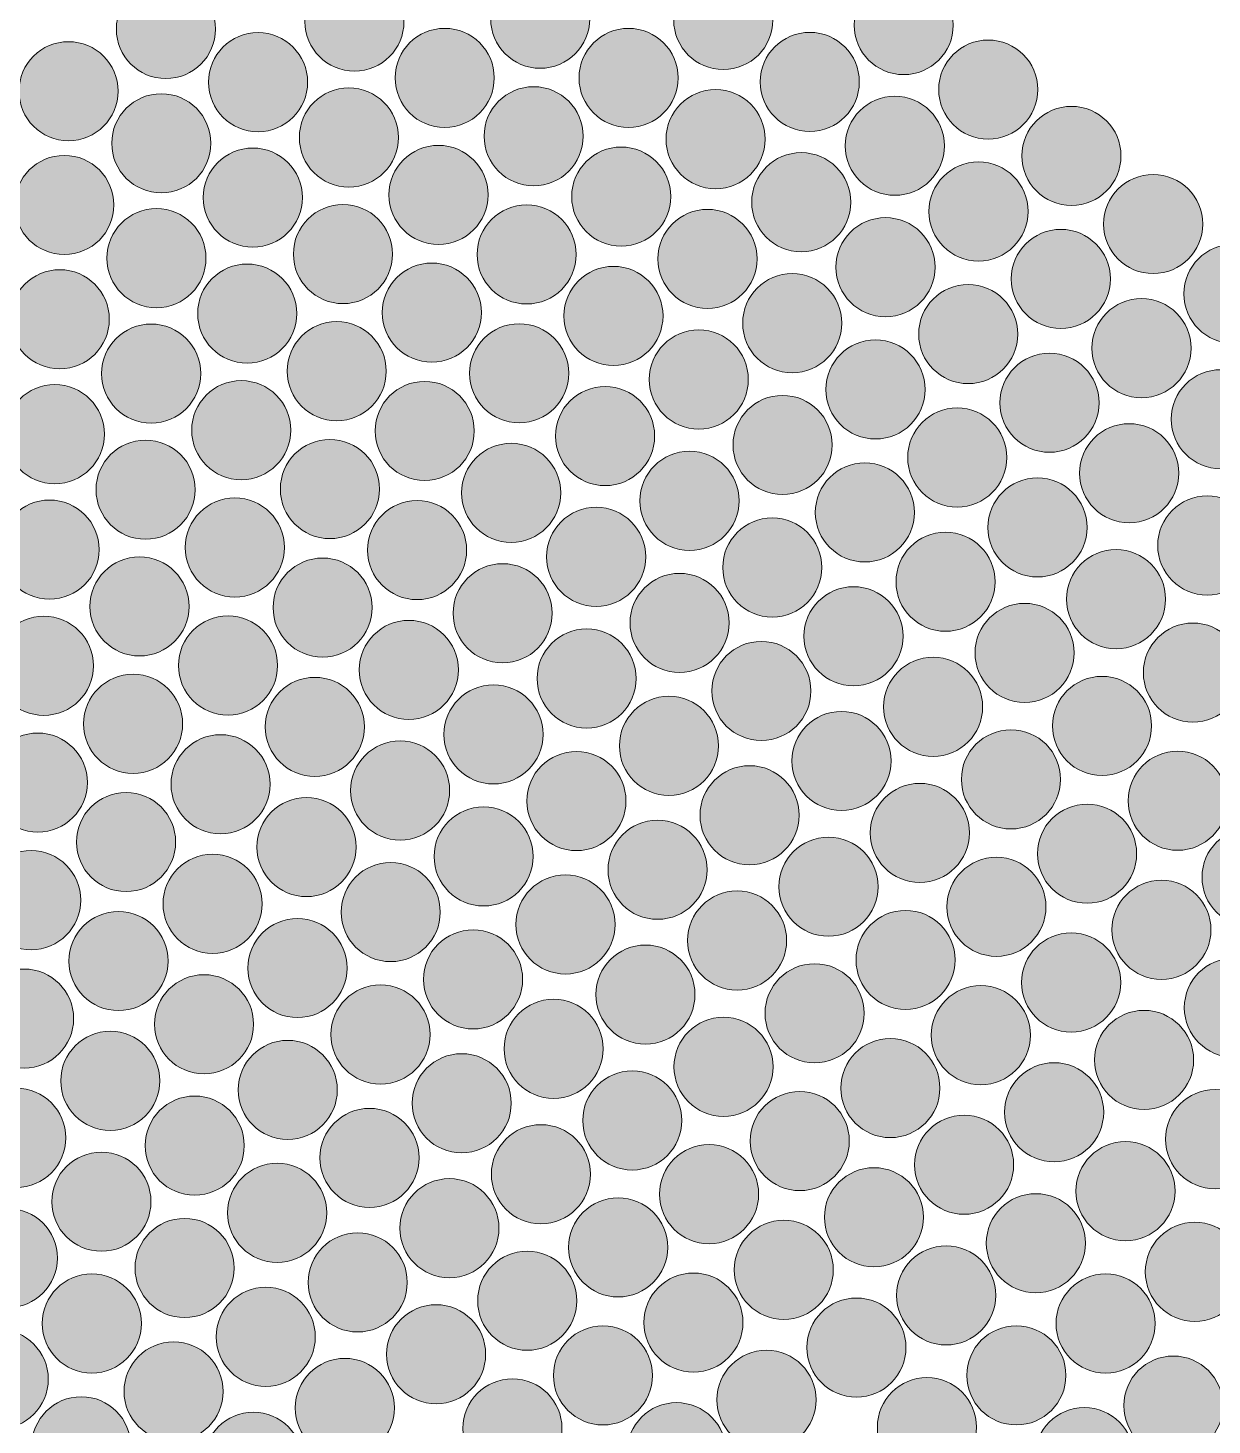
# Model space of a CAD drawing. Extents: x 3515 to 4006, y 175 to 667.
# Drawn here: x 3863.1 to 3920.9, y 547.4 to 615.7 of the extents above; entities that cross this region are included whole.
import ezdxf

# ---------------------------------------------------------------- set-up
doc = ezdxf.new("R2010")
doc.units = 0
doc.header["$MEASUREMENT"] = 0
doc.layers.add('Capa 1', color=7, linetype='Continuous', lineweight=0)

# ---------------------------------------------------------------- blocks, each defined once
blk = doc.blocks.new('Block_0')
at = {"layer": 'Capa 1', "true_color": 0x000000, "transparency": 33554687}
h = blk.add_hatch(color=18, dxfattribs=at)
h.dxf.hatch_style = 2
edge = h.paths.add_edge_path()
edge.add_arc((3879.022, 615.994), 2.421, 0, 360)
h = blk.add_hatch(color=18, dxfattribs=at)
h.dxf.hatch_style = 2
edge = h.paths.add_edge_path()
edge.add_arc((3888.098, 616.136), 2.421, 0, 360)
h = blk.add_hatch(color=18, dxfattribs=at)
h.dxf.hatch_style = 2
edge = h.paths.add_edge_path()
edge.add_arc((3897.04, 616.074), 2.421, 0, 360)
h = blk.add_hatch(color=18, dxfattribs=at)
h.dxf.hatch_style = 2
edge = h.paths.add_edge_path()
edge.add_arc((3869.813, 615.632), 2.421, 0, 360)
h = blk.add_hatch(color=18, dxfattribs=at)
h.dxf.hatch_style = 2
edge = h.paths.add_edge_path()
edge.add_arc((3905.852, 615.826), 2.421, 0, 360)
h = blk.add_hatch(color=18, dxfattribs=at)
h.dxf.hatch_style = 2
edge = h.paths.add_edge_path()
edge.add_arc((3883.431, 613.244), 2.421, 0, 360)
h = blk.add_hatch(color=18, dxfattribs=at)
h.dxf.hatch_style = 2
edge = h.paths.add_edge_path()
edge.add_arc((3892.414, 613.242), 2.421, 0, 360)
h = blk.add_hatch(color=18, dxfattribs=at)
h.dxf.hatch_style = 2
edge = h.paths.add_edge_path()
edge.add_arc((3865.058, 612.593), 2.421, 0, 360)
h = blk.add_hatch(color=18, dxfattribs=at)
h.dxf.hatch_style = 2
edge = h.paths.add_edge_path()
edge.add_arc((3874.313, 613.034), 2.421, 0, 360)
h = blk.add_hatch(color=18, dxfattribs=at)
h.dxf.hatch_style = 2
edge = h.paths.add_edge_path()
edge.add_arc((3901.264, 613.047), 2.421, 0, 360)
h = blk.add_hatch(color=18, dxfattribs=at)
h.dxf.hatch_style = 2
edge = h.paths.add_edge_path()
edge.add_arc((3909.983, 612.673), 2.421, 0, 360)
h = blk.add_hatch(color=18, dxfattribs=at)
h.dxf.hatch_style = 2
edge = h.paths.add_edge_path()
edge.add_arc((3869.589, 610.048), 2.421, 0, 360)
h = blk.add_hatch(color=18, dxfattribs=at)
h.dxf.hatch_style = 2
edge = h.paths.add_edge_path()
edge.add_arc((3878.752, 610.332), 2.421, 0, 360)
h = blk.add_hatch(color=18, dxfattribs=at)
h.dxf.hatch_style = 2
edge = h.paths.add_edge_path()
edge.add_arc((3887.777, 610.394), 2.421, 0, 360)
h = blk.add_hatch(color=18, dxfattribs=at)
h.dxf.hatch_style = 2
edge = h.paths.add_edge_path()
edge.add_arc((3896.666, 610.254), 2.421, 0, 360)
h = blk.add_hatch(color=18, dxfattribs=at)
h.dxf.hatch_style = 2
edge = h.paths.add_edge_path()
edge.add_arc((3905.421, 609.929), 2.421, 0, 360)
h = blk.add_hatch(color=18, dxfattribs=at)
h.dxf.hatch_style = 2
edge = h.paths.add_edge_path()
edge.add_arc((3914.046, 609.433), 2.421, 0, 360)
h = blk.add_hatch(color=18, dxfattribs=at)
h.dxf.hatch_style = 2
edge = h.paths.add_edge_path()
edge.add_arc((3864.85, 607.036), 2.421, 0, 360)
h = blk.add_hatch(color=18, dxfattribs=at)
h.dxf.hatch_style = 2
edge = h.paths.add_edge_path()
edge.add_arc((3874.058, 607.397), 2.421, 0, 360)
h = blk.add_hatch(color=18, dxfattribs=at)
h.dxf.hatch_style = 2
edge = h.paths.add_edge_path()
edge.add_arc((3883.126, 607.527), 2.421, 0, 360)
h = blk.add_hatch(color=18, dxfattribs=at)
h.dxf.hatch_style = 2
edge = h.paths.add_edge_path()
edge.add_arc((3892.056, 607.446), 2.421, 0, 360)
h = blk.add_hatch(color=18, dxfattribs=at)
h.dxf.hatch_style = 2
edge = h.paths.add_edge_path()
edge.add_arc((3900.849, 607.171), 2.421, 0, 360)
h = blk.add_hatch(color=18, dxfattribs=at)
h.dxf.hatch_style = 2
edge = h.paths.add_edge_path()
edge.add_arc((3909.509, 606.72), 2.421, 0, 360)
h = blk.add_hatch(color=18, dxfattribs=at)
h.dxf.hatch_style = 2
edge = h.paths.add_edge_path()
edge.add_arc((3918.039, 606.107), 2.421, 0, 360)
h = blk.add_hatch(color=18, dxfattribs=at)
h.dxf.hatch_style = 2
edge = h.paths.add_edge_path()
edge.add_arc((3869.35, 604.438), 2.421, 0, 360)
h = blk.add_hatch(color=18, dxfattribs=at)
h.dxf.hatch_style = 2
edge = h.paths.add_edge_path()
edge.add_arc((3878.463, 604.639), 2.421, 0, 360)
h = blk.add_hatch(color=18, dxfattribs=at)
h.dxf.hatch_style = 2
edge = h.paths.add_edge_path()
edge.add_arc((3887.435, 604.621), 2.421, 0, 360)
h = blk.add_hatch(color=18, dxfattribs=at)
h.dxf.hatch_style = 2
edge = h.paths.add_edge_path()
edge.add_arc((3896.267, 604.401), 2.421, 0, 360)
h = blk.add_hatch(color=18, dxfattribs=at)
h.dxf.hatch_style = 2
edge = h.paths.add_edge_path()
edge.add_arc((3904.963, 603.996), 2.421, 0, 360)
h = blk.add_hatch(color=18, dxfattribs=at)
h.dxf.hatch_style = 2
edge = h.paths.add_edge_path()
edge.add_arc((3913.526, 603.424), 2.421, 0, 360)
h = blk.add_hatch(color=18, dxfattribs=at)
h.dxf.hatch_style = 2
edge = h.paths.add_edge_path()
edge.add_arc((3921.96, 602.696), 2.421, 0, 360)
h = blk.add_hatch(color=18, dxfattribs=at)
h.dxf.hatch_style = 2
edge = h.paths.add_edge_path()
edge.add_arc((3873.786, 601.731), 2.421, 0, 360)
h = blk.add_hatch(color=18, dxfattribs=at)
h.dxf.hatch_style = 2
edge = h.paths.add_edge_path()
edge.add_arc((3882.801, 601.778), 2.421, 0, 360)
h = blk.add_hatch(color=18, dxfattribs=at)
h.dxf.hatch_style = 2
edge = h.paths.add_edge_path()
edge.add_arc((3891.674, 601.615), 2.421, 0, 360)
h = blk.add_hatch(color=18, dxfattribs=at)
h.dxf.hatch_style = 2
edge = h.paths.add_edge_path()
edge.add_arc((3864.627, 601.453), 2.421, 0, 360)
h = blk.add_hatch(color=18, dxfattribs=at)
h.dxf.hatch_style = 2
edge = h.paths.add_edge_path()
edge.add_arc((3900.408, 601.261), 2.421, 0, 360)
h = blk.add_hatch(color=18, dxfattribs=at)
h.dxf.hatch_style = 2
edge = h.paths.add_edge_path()
edge.add_arc((3909.005, 600.731), 2.421, 0, 360)
h = blk.add_hatch(color=18, dxfattribs=at)
h.dxf.hatch_style = 2
edge = h.paths.add_edge_path()
edge.add_arc((3917.47, 600.04), 2.421, 0, 360)
h = blk.add_hatch(color=18, dxfattribs=at)
h.dxf.hatch_style = 2
edge = h.paths.add_edge_path()
edge.add_arc((3878.155, 598.917), 2.421, 0, 360)
h = blk.add_hatch(color=18, dxfattribs=at)
h.dxf.hatch_style = 2
edge = h.paths.add_edge_path()
edge.add_arc((3869.094, 598.799), 2.421, 0, 360)
h = blk.add_hatch(color=18, dxfattribs=at)
h.dxf.hatch_style = 2
edge = h.paths.add_edge_path()
edge.add_arc((3887.07, 598.814), 2.421, 0, 360)
h = blk.add_hatch(color=18, dxfattribs=at)
h.dxf.hatch_style = 2
edge = h.paths.add_edge_path()
edge.add_arc((3895.842, 598.512), 2.421, 0, 360)
h = blk.add_hatch(color=18, dxfattribs=at)
h.dxf.hatch_style = 2
edge = h.paths.add_edge_path()
edge.add_arc((3904.476, 598.027), 2.421, 0, 360)
h = blk.add_hatch(color=18, dxfattribs=at)
h.dxf.hatch_style = 2
edge = h.paths.add_edge_path()
edge.add_arc((3912.974, 597.376), 2.421, 0, 360)
h = blk.add_hatch(color=18, dxfattribs=at)
h.dxf.hatch_style = 2
edge = h.paths.add_edge_path()
edge.add_arc((3921.34, 596.571), 2.421, 0, 360)
h = blk.add_hatch(color=18, dxfattribs=at)
h.dxf.hatch_style = 2
edge = h.paths.add_edge_path()
edge.add_arc((3864.387, 595.842), 2.421, 0, 360)
h = blk.add_hatch(color=18, dxfattribs=at)
h.dxf.hatch_style = 2
edge = h.paths.add_edge_path()
edge.add_arc((3873.495, 596.034), 2.421, 0, 360)
h = blk.add_hatch(color=18, dxfattribs=at)
h.dxf.hatch_style = 2
edge = h.paths.add_edge_path()
edge.add_arc((3882.453, 595.997), 2.421, 0, 360)
h = blk.add_hatch(color=18, dxfattribs=at)
h.dxf.hatch_style = 2
edge = h.paths.add_edge_path()
edge.add_arc((3891.266, 595.75), 2.421, 0, 360)
h = blk.add_hatch(color=18, dxfattribs=at)
h.dxf.hatch_style = 2
edge = h.paths.add_edge_path()
edge.add_arc((3899.937, 595.313), 2.421, 0, 360)
h = blk.add_hatch(color=18, dxfattribs=at)
h.dxf.hatch_style = 2
edge = h.paths.add_edge_path()
edge.add_arc((3908.469, 594.702), 2.421, 0, 360)
h = blk.add_hatch(color=18, dxfattribs=at)
h.dxf.hatch_style = 2
edge = h.paths.add_edge_path()
edge.add_arc((3916.866, 593.933), 2.421, 0, 360)
h = blk.add_hatch(color=18, dxfattribs=at)
h.dxf.hatch_style = 2
edge = h.paths.add_edge_path()
edge.add_arc((3868.82, 593.13), 2.421, 0, 360)
h = blk.add_hatch(color=18, dxfattribs=at)
h.dxf.hatch_style = 2
edge = h.paths.add_edge_path()
edge.add_arc((3877.824, 593.161), 2.421, 0, 360)
h = blk.add_hatch(color=18, dxfattribs=at)
h.dxf.hatch_style = 2
edge = h.paths.add_edge_path()
edge.add_arc((3886.68, 592.973), 2.421, 0, 360)
h = blk.add_hatch(color=18, dxfattribs=at)
h.dxf.hatch_style = 2
edge = h.paths.add_edge_path()
edge.add_arc((3895.389, 592.587), 2.421, 0, 360)
h = blk.add_hatch(color=18, dxfattribs=at)
h.dxf.hatch_style = 2
edge = h.paths.add_edge_path()
edge.add_arc((3903.957, 592.019), 2.421, 0, 360)
h = blk.add_hatch(color=18, dxfattribs=at)
h.dxf.hatch_style = 2
edge = h.paths.add_edge_path()
edge.add_arc((3912.386, 591.287), 2.421, 0, 360)
h = blk.add_hatch(color=18, dxfattribs=at)
h.dxf.hatch_style = 2
edge = h.paths.add_edge_path()
edge.add_arc((3864.13, 590.201), 2.421, 0, 360)
h = blk.add_hatch(color=18, dxfattribs=at)
h.dxf.hatch_style = 2
edge = h.paths.add_edge_path()
edge.add_arc((3873.182, 590.305), 2.421, 0, 360)
h = blk.add_hatch(color=18, dxfattribs=at)
h.dxf.hatch_style = 2
edge = h.paths.add_edge_path()
edge.add_arc((3882.081, 590.18), 2.421, 0, 360)
h = blk.add_hatch(color=18, dxfattribs=at)
h.dxf.hatch_style = 2
edge = h.paths.add_edge_path()
edge.add_arc((3920.681, 590.404), 2.421, 0, 360)
h = blk.add_hatch(color=18, dxfattribs=at)
h.dxf.hatch_style = 2
edge = h.paths.add_edge_path()
edge.add_arc((3890.831, 589.847), 2.421, 0, 360)
h = blk.add_hatch(color=18, dxfattribs=at)
h.dxf.hatch_style = 2
edge = h.paths.add_edge_path()
edge.add_arc((3899.435, 589.326), 2.421, 0, 360)
h = blk.add_hatch(color=18, dxfattribs=at)
h.dxf.hatch_style = 2
edge = h.paths.add_edge_path()
edge.add_arc((3907.898, 588.633), 2.421, 0, 360)
h = blk.add_hatch(color=18, dxfattribs=at)
h.dxf.hatch_style = 2
edge = h.paths.add_edge_path()
edge.add_arc((3868.525, 587.428), 2.421, 0, 360)
h = blk.add_hatch(color=18, dxfattribs=at)
h.dxf.hatch_style = 2
edge = h.paths.add_edge_path()
edge.add_arc((3877.47, 587.37), 2.421, 0, 360)
h = blk.add_hatch(color=18, dxfattribs=at)
h.dxf.hatch_style = 2
edge = h.paths.add_edge_path()
edge.add_arc((3916.224, 587.784), 2.421, 0, 360)
h = blk.add_hatch(color=18, dxfattribs=at)
h.dxf.hatch_style = 2
edge = h.paths.add_edge_path()
edge.add_arc((3886.262, 587.094), 2.421, 0, 360)
h = blk.add_hatch(color=18, dxfattribs=at)
h.dxf.hatch_style = 2
edge = h.paths.add_edge_path()
edge.add_arc((3894.905, 586.621), 2.421, 0, 360)
h = blk.add_hatch(color=18, dxfattribs=at)
h.dxf.hatch_style = 2
edge = h.paths.add_edge_path()
edge.add_arc((3903.403, 585.97), 2.421, 0, 360)
h = blk.add_hatch(color=18, dxfattribs=at)
h.dxf.hatch_style = 2
edge = h.paths.add_edge_path()
edge.add_arc((3863.854, 584.528), 2.421, 0, 360)
h = blk.add_hatch(color=18, dxfattribs=at)
h.dxf.hatch_style = 2
edge = h.paths.add_edge_path()
edge.add_arc((3872.846, 584.541), 2.421, 0, 360)
h = blk.add_hatch(color=18, dxfattribs=at)
h.dxf.hatch_style = 2
edge = h.paths.add_edge_path()
edge.add_arc((3911.76, 585.156), 2.421, 0, 360)
h = blk.add_hatch(color=18, dxfattribs=at)
h.dxf.hatch_style = 2
edge = h.paths.add_edge_path()
edge.add_arc((3881.682, 584.326), 2.421, 0, 360)
h = blk.add_hatch(color=18, dxfattribs=at)
h.dxf.hatch_style = 2
edge = h.paths.add_edge_path()
edge.add_arc((3890.365, 583.905), 2.421, 0, 360)
h = blk.add_hatch(color=18, dxfattribs=at)
h.dxf.hatch_style = 2
edge = h.paths.add_edge_path()
edge.add_arc((3919.981, 584.194), 2.421, 0, 360)
h = blk.add_hatch(color=18, dxfattribs=at)
h.dxf.hatch_style = 2
edge = h.paths.add_edge_path()
edge.add_arc((3898.899, 583.297), 2.421, 0, 360)
h = blk.add_hatch(color=18, dxfattribs=at)
h.dxf.hatch_style = 2
edge = h.paths.add_edge_path()
edge.add_arc((3907.289, 582.52), 2.421, 0, 360)
h = blk.add_hatch(color=18, dxfattribs=at)
h.dxf.hatch_style = 2
edge = h.paths.add_edge_path()
edge.add_arc((3868.208, 581.692), 2.421, 0, 360)
h = blk.add_hatch(color=18, dxfattribs=at)
h.dxf.hatch_style = 2
edge = h.paths.add_edge_path()
edge.add_arc((3877.09, 581.542), 2.421, 0, 360)
h = blk.add_hatch(color=18, dxfattribs=at)
h.dxf.hatch_style = 2
edge = h.paths.add_edge_path()
edge.add_arc((3885.815, 581.176), 2.421, 0, 360)
h = blk.add_hatch(color=18, dxfattribs=at)
h.dxf.hatch_style = 2
edge = h.paths.add_edge_path()
edge.add_arc((3915.54, 581.59), 2.421, 0, 360)
h = blk.add_hatch(color=18, dxfattribs=at)
h.dxf.hatch_style = 2
edge = h.paths.add_edge_path()
edge.add_arc((3894.387, 580.615), 2.421, 0, 360)
h = blk.add_hatch(color=18, dxfattribs=at)
h.dxf.hatch_style = 2
edge = h.paths.add_edge_path()
edge.add_arc((3902.812, 579.877), 2.421, 0, 360)
h = blk.add_hatch(color=18, dxfattribs=at)
h.dxf.hatch_style = 2
edge = h.paths.add_edge_path()
edge.add_arc((3863.555, 578.821), 2.421, 0, 360)
h = blk.add_hatch(color=18, dxfattribs=at)
h.dxf.hatch_style = 2
edge = h.paths.add_edge_path()
edge.add_arc((3872.485, 578.74), 2.421, 0, 360)
h = blk.add_hatch(color=18, dxfattribs=at)
h.dxf.hatch_style = 2
edge = h.paths.add_edge_path()
edge.add_arc((3881.253, 578.433), 2.421, 0, 360)
h = blk.add_hatch(color=18, dxfattribs=at)
h.dxf.hatch_style = 2
edge = h.paths.add_edge_path()
edge.add_arc((3911.093, 578.979), 2.421, 0, 360)
h = blk.add_hatch(color=18, dxfattribs=at)
h.dxf.hatch_style = 2
edge = h.paths.add_edge_path()
edge.add_arc((3889.866, 577.921), 2.421, 0, 360)
h = blk.add_hatch(color=18, dxfattribs=at)
h.dxf.hatch_style = 2
edge = h.paths.add_edge_path()
edge.add_arc((3919.236, 577.936), 2.421, 0, 360)
h = blk.add_hatch(color=18, dxfattribs=at)
h.dxf.hatch_style = 2
edge = h.paths.add_edge_path()
edge.add_arc((3898.326, 577.225), 2.421, 0, 360)
h = blk.add_hatch(color=18, dxfattribs=at)
h.dxf.hatch_style = 2
edge = h.paths.add_edge_path()
edge.add_arc((3906.639, 576.362), 2.421, 0, 360)
h = blk.add_hatch(color=18, dxfattribs=at)
h.dxf.hatch_style = 2
edge = h.paths.add_edge_path()
edge.add_arc((3867.866, 575.919), 2.421, 0, 360)
h = blk.add_hatch(color=18, dxfattribs=at)
h.dxf.hatch_style = 2
edge = h.paths.add_edge_path()
edge.add_arc((3876.68, 575.674), 2.421, 0, 360)
h = blk.add_hatch(color=18, dxfattribs=at)
h.dxf.hatch_style = 2
edge = h.paths.add_edge_path()
edge.add_arc((3885.334, 575.215), 2.421, 0, 360)
h = blk.add_hatch(color=18, dxfattribs=at)
h.dxf.hatch_style = 2
edge = h.paths.add_edge_path()
edge.add_arc((3914.811, 575.349), 2.421, 0, 360)
h = blk.add_hatch(color=18, dxfattribs=at)
h.dxf.hatch_style = 2
edge = h.paths.add_edge_path()
edge.add_arc((3893.832, 574.564), 2.421, 0, 360)
h = blk.add_hatch(color=18, dxfattribs=at)
h.dxf.hatch_style = 2
edge = h.paths.add_edge_path()
edge.add_arc((3902.179, 573.738), 2.421, 0, 360)
h = blk.add_hatch(color=18, dxfattribs=at)
h.dxf.hatch_style = 2
edge = h.paths.add_edge_path()
edge.add_arc((3922.846, 574.198), 2.421, 0, 360)
h = blk.add_hatch(color=18, dxfattribs=at)
h.dxf.hatch_style = 2
edge = h.paths.add_edge_path()
edge.add_arc((3863.233, 573.077), 2.421, 0, 360)
h = blk.add_hatch(color=18, dxfattribs=at)
h.dxf.hatch_style = 2
edge = h.paths.add_edge_path()
edge.add_arc((3872.095, 572.899), 2.421, 0, 360)
h = blk.add_hatch(color=18, dxfattribs=at)
h.dxf.hatch_style = 2
edge = h.paths.add_edge_path()
edge.add_arc((3880.793, 572.497), 2.421, 0, 360)
h = blk.add_hatch(color=18, dxfattribs=at)
h.dxf.hatch_style = 2
edge = h.paths.add_edge_path()
edge.add_arc((3910.38, 572.756), 2.421, 0, 360)
h = blk.add_hatch(color=18, dxfattribs=at)
h.dxf.hatch_style = 2
edge = h.paths.add_edge_path()
edge.add_arc((3889.33, 571.893), 2.421, 0, 360)
h = blk.add_hatch(color=18, dxfattribs=at)
h.dxf.hatch_style = 2
edge = h.paths.add_edge_path()
edge.add_arc((3918.441, 571.631), 2.421, 0, 360)
h = blk.add_hatch(color=18, dxfattribs=at)
h.dxf.hatch_style = 2
edge = h.paths.add_edge_path()
edge.add_arc((3897.712, 571.106), 2.421, 0, 360)
h = blk.add_hatch(color=18, dxfattribs=at)
h.dxf.hatch_style = 2
edge = h.paths.add_edge_path()
edge.add_arc((3905.944, 570.157), 2.421, 0, 360)
h = blk.add_hatch(color=18, dxfattribs=at)
h.dxf.hatch_style = 2
edge = h.paths.add_edge_path()
edge.add_arc((3867.496, 570.106), 2.421, 0, 360)
h = blk.add_hatch(color=18, dxfattribs=at)
h.dxf.hatch_style = 2
edge = h.paths.add_edge_path()
edge.add_arc((3876.239, 569.764), 2.421, 0, 360)
h = blk.add_hatch(color=18, dxfattribs=at)
h.dxf.hatch_style = 2
edge = h.paths.add_edge_path()
edge.add_arc((3884.818, 569.21), 2.421, 0, 360)
h = blk.add_hatch(color=18, dxfattribs=at)
h.dxf.hatch_style = 2
edge = h.paths.add_edge_path()
edge.add_arc((3914.032, 569.059), 2.421, 0, 360)
h = blk.add_hatch(color=18, dxfattribs=at)
h.dxf.hatch_style = 2
edge = h.paths.add_edge_path()
edge.add_arc((3893.237, 568.466), 2.421, 0, 360)
h = blk.add_hatch(color=18, dxfattribs=at)
h.dxf.hatch_style = 2
edge = h.paths.add_edge_path()
edge.add_arc((3901.502, 567.551), 2.421, 0, 360)
h = blk.add_hatch(color=18, dxfattribs=at)
h.dxf.hatch_style = 2
edge = h.paths.add_edge_path()
edge.add_arc((3921.982, 567.827), 2.421, 0, 360)
h = blk.add_hatch(color=18, dxfattribs=at)
h.dxf.hatch_style = 2
edge = h.paths.add_edge_path()
edge.add_arc((3862.884, 567.293), 2.421, 0, 360)
h = blk.add_hatch(color=18, dxfattribs=at)
h.dxf.hatch_style = 2
edge = h.paths.add_edge_path()
edge.add_arc((3871.674, 567.016), 2.421, 0, 360)
h = blk.add_hatch(color=18, dxfattribs=at)
h.dxf.hatch_style = 2
edge = h.paths.add_edge_path()
edge.add_arc((3880.296, 566.516), 2.421, 0, 360)
h = blk.add_hatch(color=18, dxfattribs=at)
h.dxf.hatch_style = 2
edge = h.paths.add_edge_path()
edge.add_arc((3909.619, 566.482), 2.421, 0, 360)
h = blk.add_hatch(color=18, dxfattribs=at)
h.dxf.hatch_style = 2
edge = h.paths.add_edge_path()
edge.add_arc((3888.753, 565.817), 2.421, 0, 360)
h = blk.add_hatch(color=18, dxfattribs=at)
h.dxf.hatch_style = 2
edge = h.paths.add_edge_path()
edge.add_arc((3897.053, 564.939), 2.421, 0, 360)
h = blk.add_hatch(color=18, dxfattribs=at)
h.dxf.hatch_style = 2
edge = h.paths.add_edge_path()
edge.add_arc((3917.593, 565.274), 2.421, 0, 360)
h = blk.add_hatch(color=18, dxfattribs=at)
h.dxf.hatch_style = 2
edge = h.paths.add_edge_path()
edge.add_arc((3867.097, 564.251), 2.421, 0, 360)
h = blk.add_hatch(color=18, dxfattribs=at)
h.dxf.hatch_style = 2
edge = h.paths.add_edge_path()
edge.add_arc((3875.763, 563.809), 2.421, 0, 360)
h = blk.add_hatch(color=18, dxfattribs=at)
h.dxf.hatch_style = 2
edge = h.paths.add_edge_path()
edge.add_arc((3905.2, 563.9), 2.421, 0, 360)
h = blk.add_hatch(color=18, dxfattribs=at)
h.dxf.hatch_style = 2
edge = h.paths.add_edge_path()
edge.add_arc((3884.261, 563.158), 2.421, 0, 360)
h = blk.add_hatch(color=18, dxfattribs=at)
h.dxf.hatch_style = 2
edge = h.paths.add_edge_path()
edge.add_arc((3913.2, 562.717), 2.421, 0, 360)
h = blk.add_hatch(color=18, dxfattribs=at)
h.dxf.hatch_style = 2
edge = h.paths.add_edge_path()
edge.add_arc((3892.596, 562.319), 2.421, 0, 360)
h = blk.add_hatch(color=18, dxfattribs=at)
h.dxf.hatch_style = 2
edge = h.paths.add_edge_path()
edge.add_arc((3862.505, 561.468), 2.421, 0, 360)
h = blk.add_hatch(color=18, dxfattribs=at)
h.dxf.hatch_style = 2
edge = h.paths.add_edge_path()
edge.add_arc((3900.775, 561.313), 2.421, 0, 360)
h = blk.add_hatch(color=18, dxfattribs=at)
h.dxf.hatch_style = 2
edge = h.paths.add_edge_path()
edge.add_arc((3921.061, 561.404), 2.421, 0, 360)
h = blk.add_hatch(color=18, dxfattribs=at)
h.dxf.hatch_style = 2
edge = h.paths.add_edge_path()
edge.add_arc((3871.219, 561.088), 2.421, 0, 360)
h = blk.add_hatch(color=18, dxfattribs=at)
h.dxf.hatch_style = 2
edge = h.paths.add_edge_path()
edge.add_arc((3879.76, 560.488), 2.421, 0, 360)
h = blk.add_hatch(color=18, dxfattribs=at)
h.dxf.hatch_style = 2
edge = h.paths.add_edge_path()
edge.add_arc((3908.803, 560.156), 2.421, 0, 360)
h = blk.add_hatch(color=18, dxfattribs=at)
h.dxf.hatch_style = 2
edge = h.paths.add_edge_path()
edge.add_arc((3888.133, 559.691), 2.421, 0, 360)
h = blk.add_hatch(color=18, dxfattribs=at)
h.dxf.hatch_style = 2
edge = h.paths.add_edge_path()
edge.add_arc((3896.344, 558.719), 2.421, 0, 360)
h = blk.add_hatch(color=18, dxfattribs=at)
h.dxf.hatch_style = 2
edge = h.paths.add_edge_path()
edge.add_arc((3916.687, 558.864), 2.421, 0, 360)
h = blk.add_hatch(color=18, dxfattribs=at)
h.dxf.hatch_style = 2
edge = h.paths.add_edge_path()
edge.add_arc((3866.663, 558.351), 2.421, 0, 360)
h = blk.add_hatch(color=18, dxfattribs=at)
h.dxf.hatch_style = 2
edge = h.paths.add_edge_path()
edge.add_arc((3875.248, 557.806), 2.421, 0, 360)
h = blk.add_hatch(color=18, dxfattribs=at)
h.dxf.hatch_style = 2
edge = h.paths.add_edge_path()
edge.add_arc((3904.401, 557.59), 2.421, 0, 360)
h = blk.add_hatch(color=18, dxfattribs=at)
h.dxf.hatch_style = 2
edge = h.paths.add_edge_path()
edge.add_arc((3883.661, 557.054), 2.421, 0, 360)
h = blk.add_hatch(color=18, dxfattribs=at)
h.dxf.hatch_style = 2
edge = h.paths.add_edge_path()
edge.add_arc((3891.907, 556.119), 2.421, 0, 360)
h = blk.add_hatch(color=18, dxfattribs=at)
h.dxf.hatch_style = 2
edge = h.paths.add_edge_path()
edge.add_arc((3912.31, 556.321), 2.421, 0, 360)
h = blk.add_hatch(color=18, dxfattribs=at)
h.dxf.hatch_style = 2
edge = h.paths.add_edge_path()
edge.add_arc((3862.094, 555.598), 2.421, 0, 360)
h = blk.add_hatch(color=18, dxfattribs=at)
h.dxf.hatch_style = 2
edge = h.paths.add_edge_path()
edge.add_arc((3870.726, 555.111), 2.421, 0, 360)
h = blk.add_hatch(color=18, dxfattribs=at)
h.dxf.hatch_style = 2
edge = h.paths.add_edge_path()
edge.add_arc((3899.994, 555.02), 2.421, 0, 360)
h = blk.add_hatch(color=18, dxfattribs=at)
h.dxf.hatch_style = 2
edge = h.paths.add_edge_path()
edge.add_arc((3920.077, 554.925), 2.421, 0, 360)
h = blk.add_hatch(color=18, dxfattribs=at)
h.dxf.hatch_style = 2
edge = h.paths.add_edge_path()
edge.add_arc((3879.18, 554.408), 2.421, 0, 360)
h = blk.add_hatch(color=18, dxfattribs=at)
h.dxf.hatch_style = 2
edge = h.paths.add_edge_path()
edge.add_arc((3887.463, 553.512), 2.421, 0, 360)
h = blk.add_hatch(color=18, dxfattribs=at)
h.dxf.hatch_style = 2
edge = h.paths.add_edge_path()
edge.add_arc((3907.928, 553.774), 2.421, 0, 360)
h = blk.add_hatch(color=18, dxfattribs=at)
h.dxf.hatch_style = 2
edge = h.paths.add_edge_path()
edge.add_arc((3895.581, 552.445), 2.421, 0, 360)
h = blk.add_hatch(color=18, dxfattribs=at)
h.dxf.hatch_style = 2
edge = h.paths.add_edge_path()
edge.add_arc((3866.192, 552.402), 2.421, 0, 360)
h = blk.add_hatch(color=18, dxfattribs=at)
h.dxf.hatch_style = 2
edge = h.paths.add_edge_path()
edge.add_arc((3874.69, 551.751), 2.421, 0, 360)
h = blk.add_hatch(color=18, dxfattribs=at)
h.dxf.hatch_style = 2
edge = h.paths.add_edge_path()
edge.add_arc((3915.717, 552.398), 2.421, 0, 360)
h = blk.add_hatch(color=18, dxfattribs=at)
h.dxf.hatch_style = 2
edge = h.paths.add_edge_path()
edge.add_arc((3903.543, 551.224), 2.421, 0, 360)
h = blk.add_hatch(color=18, dxfattribs=at)
h.dxf.hatch_style = 2
edge = h.paths.add_edge_path()
edge.add_arc((3883.011, 550.897), 2.421, 0, 360)
h = blk.add_hatch(color=18, dxfattribs=at)
h.dxf.hatch_style = 2
edge = h.paths.add_edge_path()
edge.add_arc((3891.163, 549.864), 2.421, 0, 360)
h = blk.add_hatch(color=18, dxfattribs=at)
h.dxf.hatch_style = 2
edge = h.paths.add_edge_path()
edge.add_arc((3911.355, 549.868), 2.421, 0, 360)
h = blk.add_hatch(color=18, dxfattribs=at)
h.dxf.hatch_style = 2
edge = h.paths.add_edge_path()
edge.add_arc((3861.646, 549.678), 2.421, 0, 360)
h = blk.add_hatch(color=18, dxfattribs=at)
h.dxf.hatch_style = 2
edge = h.paths.add_edge_path()
edge.add_arc((3870.19, 549.083), 2.421, 0, 360)
h = blk.add_hatch(color=18, dxfattribs=at)
h.dxf.hatch_style = 2
edge = h.paths.add_edge_path()
edge.add_arc((3899.153, 548.671), 2.421, 0, 360)
h = blk.add_hatch(color=18, dxfattribs=at)
h.dxf.hatch_style = 2
edge = h.paths.add_edge_path()
edge.add_arc((3919.024, 548.388), 2.421, 0, 360)
h = blk.add_hatch(color=18, dxfattribs=at)
h.dxf.hatch_style = 2
edge = h.paths.add_edge_path()
edge.add_arc((3878.552, 548.274), 2.421, 0, 360)
h = blk.add_hatch(color=18, dxfattribs=at)
h.dxf.hatch_style = 2
edge = h.paths.add_edge_path()
edge.add_arc((3886.739, 547.277), 2.421, 0, 360)
h = blk.add_hatch(color=18, dxfattribs=at)
h.dxf.hatch_style = 2
edge = h.paths.add_edge_path()
edge.add_arc((3906.989, 547.335), 2.421, 0, 360)
h = blk.add_hatch(color=18, dxfattribs=at)
h.dxf.hatch_style = 2
edge = h.paths.add_edge_path()
edge.add_arc((3865.679, 546.401), 2.421, 0, 360)
h = blk.add_hatch(color=18, dxfattribs=at)
h.dxf.hatch_style = 2
edge = h.paths.add_edge_path()
edge.add_arc((3874.084, 545.641), 2.421, 0, 360)
h = blk.add_hatch(color=18, dxfattribs=at)
h.dxf.hatch_style = 2
edge = h.paths.add_edge_path()
edge.add_arc((3894.759, 546.112), 2.421, 0, 360)
h = blk.add_hatch(color=18, dxfattribs=at)
h.dxf.hatch_style = 2
edge = h.paths.add_edge_path()
edge.add_arc((3914.678, 545.872), 2.421, 0, 360)
at = {"layer": 'Capa 1'}
for centre in [(3879.022, 615.994), (3888.098, 616.136), (3897.04, 616.074), (3869.813, 615.632), (3905.852, 615.826), (3883.431, 613.244), (3892.414, 613.242), (3865.058, 612.593), (3874.313, 613.034), (3901.264, 613.047), (3909.983, 612.673), (3869.589, 610.048), (3878.752, 610.332), (3887.777, 610.394), (3896.666, 610.254), (3905.421, 609.929), (3914.046, 609.433), (3864.85, 607.036), (3874.058, 607.397), (3883.126, 607.527), (3892.056, 607.446), (3900.849, 607.171), (3909.509, 606.72), (3918.039, 606.107), (3869.35, 604.438), (3878.463, 604.639), (3887.435, 604.621), (3896.267, 604.401), (3904.963, 603.996), (3913.526, 603.424), (3921.96, 602.696), (3873.786, 601.731), (3882.801, 601.778), (3891.674, 601.615), (3864.627, 601.453), (3900.408, 601.261), (3909.005, 600.731), (3917.47, 600.04), (3878.155, 598.917), (3869.094, 598.799), (3887.07, 598.814), (3895.842, 598.512), (3904.476, 598.027), (3912.974, 597.376), (3921.34, 596.571), (3864.387, 595.842), (3873.495, 596.034), (3882.453, 595.997), (3891.266, 595.75), (3899.937, 595.313), (3908.469, 594.702), (3916.866, 593.933), (3868.82, 593.13), (3877.824, 593.161), (3886.68, 592.973), (3895.389, 592.587), (3903.957, 592.019), (3912.386, 591.287), (3864.13, 590.201), (3873.182, 590.305), (3882.081, 590.18), (3920.681, 590.404), (3890.831, 589.847), (3899.435, 589.326), (3907.898, 588.633), (3868.525, 587.428), (3877.47, 587.37), (3916.224, 587.784), (3886.262, 587.094), (3894.905, 586.621), (3903.403, 585.97), (3863.854, 584.528), (3872.846, 584.541), (3911.76, 585.156), (3881.682, 584.326), (3890.365, 583.905), (3919.981, 584.194), (3898.899, 583.297), (3907.289, 582.52), (3868.208, 581.692), (3877.09, 581.542), (3885.815, 581.176), (3915.54, 581.59), (3894.387, 580.615), (3902.812, 579.877), (3863.555, 578.821), (3872.485, 578.74), (3881.253, 578.433), (3911.093, 578.979), (3889.866, 577.921), (3919.236, 577.936), (3898.326, 577.225), (3906.639, 576.362), (3867.866, 575.919), (3876.68, 575.674), (3885.334, 575.215), (3914.811, 575.349), (3893.832, 574.564), (3902.179, 573.738), (3922.846, 574.198), (3863.233, 573.077), (3872.095, 572.899), (3880.793, 572.497), (3910.38, 572.756), (3889.33, 571.893), (3918.441, 571.631), (3897.712, 571.106), (3867.496, 570.106), (3876.239, 569.764), (3905.944, 570.157), (3884.818, 569.21), (3914.032, 569.059), (3893.237, 568.466), (3901.502, 567.551), (3921.982, 567.827), (3862.884, 567.293), (3871.674, 567.016), (3880.296, 566.516), (3909.619, 566.482), (3888.753, 565.817), (3897.053, 564.939), (3917.593, 565.274), (3867.097, 564.251), (3875.763, 563.809), (3905.2, 563.9), (3884.261, 563.158), (3913.2, 562.717), (3892.596, 562.319), (3862.505, 561.468), (3900.775, 561.313), (3921.061, 561.404), (3871.219, 561.088), (3879.76, 560.488), (3908.803, 560.156), (3888.133, 559.691), (3896.344, 558.719), (3916.687, 558.864), (3866.663, 558.351), (3875.248, 557.806), (3904.401, 557.59), (3883.661, 557.054), (3891.907, 556.119), (3912.31, 556.321), (3862.094, 555.598), (3870.726, 555.111), (3899.994, 555.02), (3920.077, 554.925), (3879.18, 554.408), (3887.463, 553.512), (3907.928, 553.774), (3895.581, 552.445), (3866.192, 552.402), (3874.69, 551.751), (3915.717, 552.398), (3903.543, 551.224), (3883.011, 550.897), (3891.163, 549.864), (3911.355, 549.868), (3861.646, 549.678), (3870.19, 549.083), (3899.153, 548.671), (3919.024, 548.388), (3878.552, 548.274), (3886.739, 547.277), (3906.989, 547.335), (3865.679, 546.401), (3874.084, 545.641), (3894.759, 546.112), (3914.678, 545.872)]:
    blk.add_circle(centre, 2.421, dxfattribs=at)

msp = doc.modelspace()

# ---------------------------------------------------------------- block references
at = {"layer": 'Capa 1'}
msp.add_blockref('Block_0', (0, 0), dxfattribs=at)

doc.saveas('drawing.dxf')
